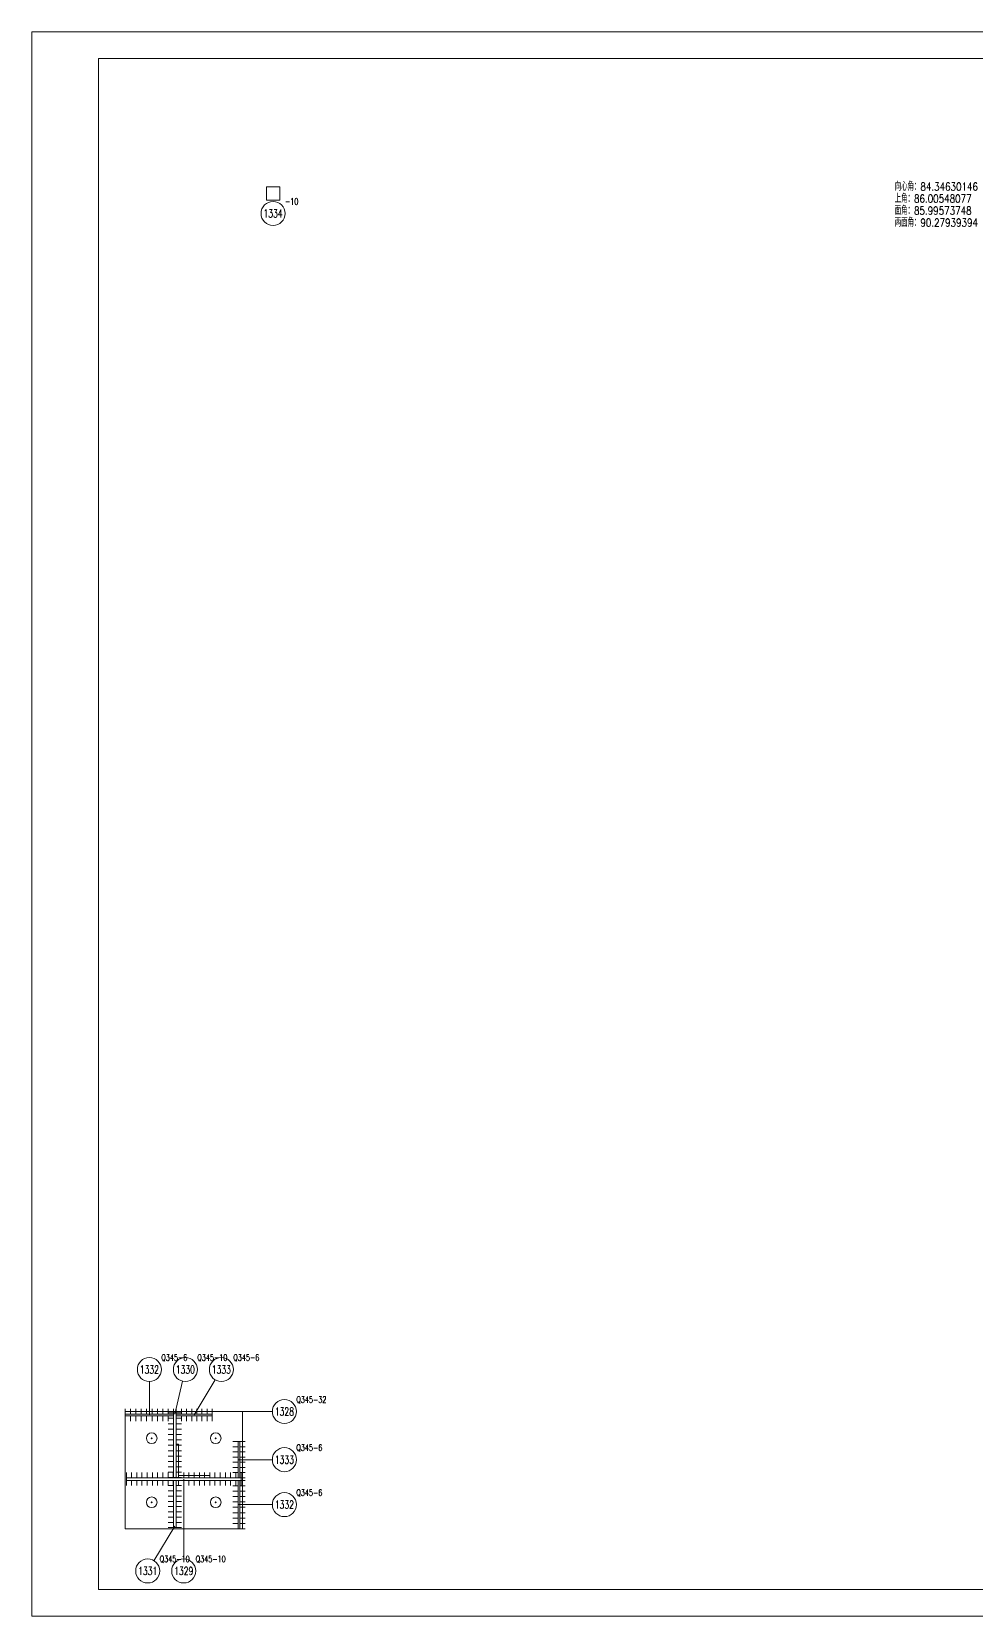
# Model space of a CAD drawing. Extents: x -62666 to 126696, y -48828 to 60042.
# Drawn here: x -45746 to -38663, y -48478 to -36598 of the extents above; entities that cross this region are included whole.
import ezdxf
from ezdxf.enums import TextEntityAlignment as Align

# ---------------------------------------------------------------- set-up
doc = ezdxf.new("R2010")
doc.units = 0
doc.header["$MEASUREMENT"] = 0
doc.layers.get('0').update_dxf_attribs({"linetype": 'CONTINUOUS', "lineweight": 25})
doc.styles.get("Standard").update_dxf_attribs({"font": 'simplex.shx', "width": 0.7, "height": 3, "bigfont": 'gbhzfs.shx'})

# ---------------------------------------------------------------- blocks, each defined once
blk = doc.blocks.new('DefaultBolt')
at = {"color": 3, "linetype": 'Continuous', "lineweight": 13}
for p, q in [((-0.1, -0.1), (0.1, 0.1)), ((0.1, -0.1), (-0.1, 0.1))]:
    blk.add_line(p, q, dxfattribs=at)
blk.add_circle((0, 0), 1, dxfattribs=at)

msp = doc.modelspace()

# ---------------------------------------------------------------- linework, layer by layer
at = {"color": 7, "linetype": 'Continuous', "lineweight": 18}
for p, q in [((-45746.47025, -36598.15675), (-28926.47025, -36598.15675)), ((-45746.47025, -48478.15675), (-45746.47025, -36598.15675)), ((-45246.47025, -36798.15675), (-29126.47025, -36798.15675)), ((-45246.47025, -48278.15675), (-45246.47025, -36798.15675)), ((-45246.47025, -48278.15675), (-29126.47025, -48278.15675)), ((-45746.47025, -48478.15675), (-28926.47025, -48478.15675))]:
    msp.add_line(p, q, dxfattribs=at)
at = {"color": 7, "linetype": 'Continuous', "lineweight": 13}
for p, q in [((-44864.1852, -46718.15675), (-44864.1852, -46968.82276)), ((-44614.5763, -46715.81634), (-44672.11185, -46963.15675)), ((-44370.24785, -46705.47578), (-44527.13626, -46968.82276)), ((-43941.47025, -46943.15675), (-44166.47025, -46943.15675)), ((-43941.47025, -47303.82276), (-44192.13626, -47303.82276)), ((-44606.47025, -48048.15675), (-44606.47025, -47448.77394)), ((-43941.47025, -47640.87171), (-44192.13626, -47640.87171)), ((-44829.60052, -48061.32428), (-44672.11185, -47803.15675))]:
    msp.add_line(p, q, dxfattribs=at)
at = {"color": 7, "linetype": 'Continuous', "lineweight": 0}
for p, q in [((-45046.1852, -46962.82276), (-45046.1852, -46922.82276)), ((-45005.74076, -46962.82276), (-45005.74076, -46922.82276)), ((-44965.29631, -46962.82276), (-44965.29631, -46922.82276)), ((-44924.85187, -46962.82276), (-44924.85187, -46922.82276)), ((-44884.40743, -46962.82276), (-44884.40743, -46922.82276)), ((-44843.96298, -46962.82276), (-44843.96298, -46922.82276)), ((-44803.51854, -46962.82276), (-44803.51854, -46922.82276)), ((-44763.07409, -46962.82276), (-44763.07409, -46922.82276)), ((-44722.62965, -46962.82276), (-44722.62965, -46922.82276)), ((-44682.1852, -46962.82276), (-44682.1852, -46922.82276)), ((-44662.13626, -46962.82276), (-44662.13626, -46922.82276)), ((-44623.56483, -46962.82276), (-44623.56483, -46922.82276)), ((-44584.9934, -46962.82276), (-44584.9934, -46922.82276)), ((-44546.42198, -46962.82276), (-44546.42198, -46922.82276)), ((-44507.85055, -46962.82276), (-44507.85055, -46922.82276)), ((-44469.27912, -46962.82276), (-44469.27912, -46922.82276)), ((-44430.70769, -46962.82276), (-44430.70769, -46922.82276)), ((-44392.13626, -46962.82276), (-44392.13626, -46922.82276)), ((-45046.1852, -46974.82276), (-45046.1852, -47014.82276)), ((-45005.74076, -46974.82276), (-45005.74076, -47014.82276)), ((-44965.29631, -46974.82276), (-44965.29631, -47014.82276)), ((-44924.85187, -46974.82276), (-44924.85187, -47014.82276)), ((-44884.40743, -46974.82276), (-44884.40743, -47014.82276)), ((-44843.96298, -46974.82276), (-44843.96298, -47014.82276)), ((-44803.51854, -46974.82276), (-44803.51854, -47014.82276)), ((-44763.07409, -46974.82276), (-44763.07409, -47014.82276)), ((-44722.62965, -46974.82276), (-44722.62965, -47014.82276)), ((-44682.08744, -46953.15675), (-44721.98979, -46953.15675)), ((-44682.08744, -46993.62077), (-44721.98979, -46993.62077)), ((-44682.08744, -47034.08479), (-44721.98979, -47034.08479)), ((-44682.1852, -46974.82276), (-44682.1852, -47014.82276)), ((-44662.13626, -46953.15675), (-44622.23391, -46953.15675)), ((-44662.13626, -46974.82276), (-44662.13626, -47014.82276)), ((-44662.13626, -46993.62077), (-44622.23391, -46993.62077)), ((-44662.13626, -47034.08479), (-44622.23391, -47034.08479)), ((-44623.56483, -46974.82276), (-44623.56483, -47014.82276)), ((-44584.9934, -46974.82276), (-44584.9934, -47014.82276)), ((-44546.42198, -46974.82276), (-44546.42198, -47014.82276)), ((-44507.85055, -46974.82276), (-44507.85055, -47014.82276)), ((-44469.27912, -46974.82276), (-44469.27912, -47014.82276)), ((-44430.70769, -46974.82276), (-44430.70769, -47014.82276)), ((-44392.13626, -46974.82276), (-44392.13626, -47014.82276)), ((-44682.08744, -47074.54881), (-44721.98979, -47074.54881)), ((-44682.08744, -47115.01284), (-44721.98979, -47115.01284)), ((-44682.08744, -47155.47686), (-44721.98979, -47155.47686)), ((-44662.13626, -47074.54881), (-44622.23391, -47074.54881)), ((-44662.13626, -47115.01284), (-44622.23391, -47115.01284)), ((-44662.13626, -47155.47686), (-44622.23391, -47155.47686)), ((-44682.08744, -47195.94088), (-44721.98979, -47195.94088)), ((-44682.08744, -47236.4049), (-44721.98979, -47236.4049)), ((-44682.08744, -47276.86892), (-44721.98979, -47276.86892)), ((-44662.13626, -47195.94088), (-44622.23391, -47195.94088)), ((-44662.13626, -47236.4049), (-44622.23391, -47236.4049)), ((-44662.13626, -47276.86892), (-44622.23391, -47276.86892)), ((-44198.13626, -47168.82276), (-44238.13626, -47168.82276)), ((-44198.13626, -47207.39419), (-44238.13626, -47207.39419)), ((-44198.13626, -47245.96562), (-44238.13626, -47245.96562)), ((-44186.13626, -47168.82276), (-44146.13626, -47168.82276)), ((-44186.13626, -47207.39419), (-44146.13626, -47207.39419)), ((-44186.13626, -47245.96562), (-44146.13626, -47245.96562)), ((-45036.47025, -47438.82276), (-45036.47025, -47398.92041)), ((-44997.37934, -47438.82276), (-44997.37934, -47398.92041)), ((-44958.28843, -47438.82276), (-44958.28843, -47398.92041)), ((-44919.19752, -47438.82276), (-44919.19752, -47398.92041)), ((-44880.10661, -47438.82276), (-44880.10661, -47398.92041)), ((-44841.0157, -47438.82276), (-44841.0157, -47398.92041)), ((-44801.9248, -47438.82276), (-44801.9248, -47398.92041)), ((-44762.83389, -47438.82276), (-44762.83389, -47398.92041)), ((-44723.74298, -47438.82276), (-44723.74298, -47398.92041)), ((-44682.08744, -47317.33294), (-44721.98979, -47317.33294)), ((-44682.08744, -47357.79696), (-44721.98979, -47357.79696)), ((-44682.08744, -47398.26098), (-44721.98979, -47398.26098)), ((-44684.65207, -47438.82276), (-44684.65207, -47398.92041)), ((-44662.13626, -47317.33294), (-44622.23391, -47317.33294)), ((-44662.13626, -47357.79696), (-44622.23391, -47357.79696)), ((-44662.13626, -47398.26098), (-44622.23391, -47398.26098)), ((-44645.56116, -47438.82276), (-44645.56116, -47398.92041)), ((-44606.47025, -47438.82276), (-44606.47025, -47398.92041)), ((-44567.37934, -47438.82276), (-44567.37934, -47398.92041)), ((-44528.28843, -47438.82276), (-44528.28843, -47398.92041)), ((-44489.19752, -47438.82276), (-44489.19752, -47398.92041)), ((-44450.10661, -47438.82276), (-44450.10661, -47398.92041)), ((-44411.0157, -47438.82276), (-44411.0157, -47398.92041)), ((-44371.9248, -47438.82276), (-44371.9248, -47398.92041)), ((-44332.83389, -47438.82276), (-44332.83389, -47398.92041)), ((-44293.74298, -47438.82276), (-44293.74298, -47398.92041)), ((-44254.65207, -47438.82276), (-44254.65207, -47398.92041)), ((-44198.13626, -47284.53705), (-44238.13626, -47284.53705)), ((-44198.13626, -47323.10848), (-44238.13626, -47323.10848)), ((-44198.13626, -47361.67991), (-44238.13626, -47361.67991)), ((-44198.13626, -47400.25134), (-44238.13626, -47400.25134)), ((-44215.56116, -47438.82276), (-44215.56116, -47398.92041)), ((-44186.13626, -47284.53705), (-44146.13626, -47284.53705)), ((-44186.13626, -47323.10848), (-44146.13626, -47323.10848)), ((-44186.13626, -47361.67991), (-44146.13626, -47361.67991)), ((-44186.13626, -47400.25134), (-44146.13626, -47400.25134)), ((-44176.47025, -47438.82276), (-44176.47025, -47398.92041)), ((-45036.47025, -47458.77394), (-45036.47025, -47498.6763)), ((-44997.37934, -47458.77394), (-44997.37934, -47498.6763)), ((-44958.28843, -47458.77394), (-44958.28843, -47498.6763)), ((-44919.19752, -47458.77394), (-44919.19752, -47498.6763)), ((-44880.10661, -47458.77394), (-44880.10661, -47498.6763)), ((-44841.0157, -47458.77394), (-44841.0157, -47498.6763)), ((-44801.9248, -47458.77394), (-44801.9248, -47498.6763)), ((-44762.83389, -47458.77394), (-44762.83389, -47498.6763)), ((-44723.74298, -47458.77394), (-44723.74298, -47498.6763)), ((-44682.08744, -47438.725), (-44721.98979, -47438.725)), ((-44682.08744, -47458.87171), (-44721.98979, -47458.87171)), ((-44682.08744, -47498.23671), (-44721.98979, -47498.23671)), ((-44684.65207, -47458.77394), (-44684.65207, -47498.6763)), ((-44662.13626, -47438.725), (-44622.23391, -47438.725)), ((-44662.13626, -47458.87171), (-44622.23391, -47458.87171)), ((-44662.13626, -47498.23671), (-44622.23391, -47498.23671)), ((-44645.56116, -47458.77394), (-44645.56116, -47498.6763)), ((-44606.47025, -47458.77394), (-44606.47025, -47498.6763)), ((-44567.37934, -47458.77394), (-44567.37934, -47498.6763)), ((-44528.28843, -47458.77394), (-44528.28843, -47498.6763)), ((-44489.19752, -47458.77394), (-44489.19752, -47498.6763)), ((-44450.10661, -47458.77394), (-44450.10661, -47498.6763)), ((-44411.0157, -47458.77394), (-44411.0157, -47498.6763)), ((-44371.9248, -47458.77394), (-44371.9248, -47498.6763)), ((-44332.83389, -47458.77394), (-44332.83389, -47498.6763)), ((-44293.74298, -47458.77394), (-44293.74298, -47498.6763)), ((-44254.65207, -47458.77394), (-44254.65207, -47498.6763)), ((-44198.13626, -47438.82276), (-44238.13626, -47438.82276)), ((-44198.13626, -47458.87171), (-44238.13626, -47458.87171)), ((-44198.13626, -47499.31615), (-44238.13626, -47499.31615)), ((-44215.56116, -47458.77394), (-44215.56116, -47498.6763)), ((-44186.13626, -47438.82276), (-44146.13626, -47438.82276)), ((-44186.13626, -47458.87171), (-44146.13626, -47458.87171)), ((-44186.13626, -47499.31615), (-44146.13626, -47499.31615)), ((-44176.47025, -47458.77394), (-44176.47025, -47498.6763)), ((-44682.08744, -47537.60172), (-44721.98979, -47537.60172)), ((-44682.08744, -47576.96672), (-44721.98979, -47576.96672)), ((-44682.08744, -47616.33173), (-44721.98979, -47616.33173)), ((-44662.13626, -47537.60172), (-44622.23391, -47537.60172)), ((-44662.13626, -47576.96672), (-44622.23391, -47576.96672)), ((-44662.13626, -47616.33173), (-44622.23391, -47616.33173)), ((-44198.13626, -47539.7606), (-44238.13626, -47539.7606)), ((-44198.13626, -47580.20504), (-44238.13626, -47580.20504)), ((-44198.13626, -47620.64948), (-44238.13626, -47620.64948)), ((-44186.13626, -47539.7606), (-44146.13626, -47539.7606)), ((-44186.13626, -47580.20504), (-44146.13626, -47580.20504)), ((-44186.13626, -47620.64948), (-44146.13626, -47620.64948)), ((-44682.08744, -47655.69673), (-44721.98979, -47655.69673)), ((-44682.08744, -47695.06174), (-44721.98979, -47695.06174)), ((-44682.08744, -47734.42674), (-44721.98979, -47734.42674)), ((-44662.13626, -47655.69673), (-44622.23391, -47655.69673)), ((-44662.13626, -47695.06174), (-44622.23391, -47695.06174)), ((-44662.13626, -47734.42674), (-44622.23391, -47734.42674)), ((-44198.13626, -47661.09393), (-44238.13626, -47661.09393)), ((-44198.13626, -47701.53837), (-44238.13626, -47701.53837)), ((-44198.13626, -47741.98282), (-44238.13626, -47741.98282)), ((-44186.13626, -47661.09393), (-44146.13626, -47661.09393)), ((-44186.13626, -47701.53837), (-44146.13626, -47701.53837)), ((-44186.13626, -47741.98282), (-44146.13626, -47741.98282)), ((-44682.08744, -47773.79175), (-44721.98979, -47773.79175)), ((-44682.08744, -47813.15675), (-44721.98979, -47813.15675)), ((-44662.13626, -47773.79175), (-44622.23391, -47773.79175)), ((-44662.13626, -47813.15675), (-44622.23391, -47813.15675)), ((-44198.13626, -47782.42726), (-44238.13626, -47782.42726)), ((-44198.13626, -47822.87171), (-44238.13626, -47822.87171)), ((-44186.13626, -47782.42726), (-44146.13626, -47782.42726)), ((-44186.13626, -47822.87171), (-44146.13626, -47822.87171))]:
    msp.add_line(p, q, dxfattribs=at)
for points in [[(-43886.38511, -37761.99009), (-43986.38511, -37761.99009)], [(-43986.38511, -37761.99009), (-43986.38511, -37861.99009)], [(-43886.38511, -37861.99009), (-43886.38511, -37761.99009)], [(-43986.38511, -37861.99009), (-43886.38511, -37861.99009)], [(-45046.47025, -47823.15675), (-45046.47025, -46943.15675)], [(-45046.47025, -46943.15675), (-44166.47025, -46943.15675)], [(-44682.1852, -46962.82276), (-45046.1852, -46962.82276)], [(-45046.1852, -46962.82276), (-45046.1852, -46974.82276)], [(-45046.1852, -46974.82276), (-44682.1852, -46974.82276)], [(-44682.1852, -46974.82276), (-44682.1852, -46962.82276)], [(-44682.08744, -47438.725), (-44682.08744, -46953.15675)], [(-44682.08744, -46953.15675), (-44662.13626, -46953.15675)], [(-44662.13626, -46953.15675), (-44662.13626, -47438.725)], [(-44392.13626, -46962.82276), (-44662.13626, -46962.82276)], [(-44662.13626, -46962.82276), (-44662.13626, -46974.82276)], [(-44662.13626, -46974.82276), (-44392.13626, -46974.82276)], [(-44392.13626, -46974.82276), (-44392.13626, -46962.82276)], [(-44166.47025, -46943.15675), (-44166.47025, -47823.15675)], [(-44662.13626, -47188.21397), (-44646.09711, -47188.13575)], [(-44662.13626, -47438.82276), (-44662.13626, -47188.21397)], [(-44646.09711, -47188.13575), (-44646.09711, -47422.78361)], [(-44198.13626, -47168.82276), (-44198.13626, -47438.82276)], [(-44186.13626, -47168.82276), (-44198.13626, -47168.82276)], [(-44186.13626, -47438.82276), (-44186.13626, -47168.82276)], [(-45036.47025, -47438.82276), (-44176.47025, -47438.82276)], [(-45036.47025, -47458.77394), (-45036.47025, -47438.82276)], [(-44176.47025, -47458.77394), (-45036.47025, -47458.77394)], [(-44662.13626, -47438.725), (-44682.08744, -47438.725)], [(-44682.08744, -47813.15675), (-44682.08744, -47458.87171)], [(-44682.08744, -47458.87171), (-44662.13626, -47458.87171)], [(-44411.52746, -47438.82276), (-44662.13626, -47438.82276)], [(-44662.13626, -47458.87171), (-44662.13626, -47813.15675)], [(-44646.09711, -47422.78361), (-44411.44925, -47422.78361)], [(-44411.44925, -47422.78361), (-44411.52746, -47438.82276)], [(-44198.13626, -47438.82276), (-44186.13626, -47438.82276)], [(-44198.13626, -47458.87171), (-44198.13626, -47822.87171)], [(-44186.13626, -47458.87171), (-44198.13626, -47458.87171)], [(-44186.13626, -47822.87171), (-44186.13626, -47458.87171)], [(-44176.47025, -47438.82276), (-44176.47025, -47458.77394)], [(-44166.47025, -47823.15675), (-45046.47025, -47823.15675)], [(-44662.13626, -47813.15675), (-44682.08744, -47813.15675)], [(-44198.13626, -47822.87171), (-44186.13626, -47822.87171)]]:
    msp.add_lwpolyline(points, dxfattribs=at)
at = {"color": 7, "linetype": 'Continuous', "lineweight": 13}
for centre in [(-43936.38511, -37960.99009), (-44864.1852, -46628.15675), (-44594.1852, -46628.15675), (-44324.1852, -46628.15675), (-43851.47025, -46943.15675), (-43851.47025, -47303.82276), (-43851.47025, -47640.87171), (-44876.47025, -48138.15675), (-44606.47025, -48138.15675)]:
    msp.add_circle(centre, 90, dxfattribs=at)

# ---------------------------------------------------------------- block references
at = {"color": 3, "linetype": 'Continuous', "lineweight": 13, "xscale": 40.00000000000728, "yscale": 40.00000000000728, "zscale": 40.0000000000091}
for p in [(-44846.47025, -47143.15675), (-44366.47025, -47143.15675), (-44846.47025, -47623.15675), (-44366.47025, -47623.15675)]:
    msp.add_blockref('DefaultBolt', p, dxfattribs=at)

# ---------------------------------------------------------------- texts
at = {"color": 7, "linetype": 'Continuous', "lineweight": 13, "width": 0.8}
for s, p in [('向心角：84.34630146', (-39274.11833, -37807.80588)), ('上角：86.00548077', (-39274.11833, -37897.80588)), ('面角：85.99573748', (-39274.11833, -37987.80588)), ('两面角：90.27939394', (-39274.11833, -38077.80588))]:
    msp.add_text(s, height=60, dxfattribs=at).set_placement(p, align=Align.BOTTOM_LEFT)
at = {"color": 7, "linetype": 'Continuous', "lineweight": 13, "width": 0.7}
for s, p in [('-10', (-43846.38511, -37870.99009)), ('Q345-6', (-44774.1852, -46538.15675)), ('Q345-10', (-44504.1852, -46538.15675)), ('Q345-6', (-44234.1852, -46538.15675)), ('Q345-32', (-43761.47025, -46853.15675)), ('Q345-6', (-43761.47025, -47213.82276)), ('Q345-6', (-43761.47025, -47550.87171)), ('Q345-10', (-44786.47025, -48048.15675)), ('Q345-10', (-44516.47025, -48048.15675))]:
    msp.add_text(s, height=48, dxfattribs=at).set_placement(p, align=Align.MIDDLE_LEFT)
for s, p in [('1334', (-43936.38511, -37960.99009)), ('1332', (-44864.1852, -46628.15675)), ('1330', (-44594.1852, -46628.15675)), ('1333', (-44324.1852, -46628.15675)), ('1328', (-43851.47025, -46943.15675)), ('1333', (-43851.47025, -47303.82276)), ('1332', (-43851.47025, -47640.87171)), ('1331', (-44876.47025, -48138.15675)), ('1329', (-44606.47025, -48138.15675))]:
    msp.add_text(s, height=60, dxfattribs=at).set_placement(p, align=Align.MIDDLE_CENTER)

doc.saveas('drawing.dxf')
